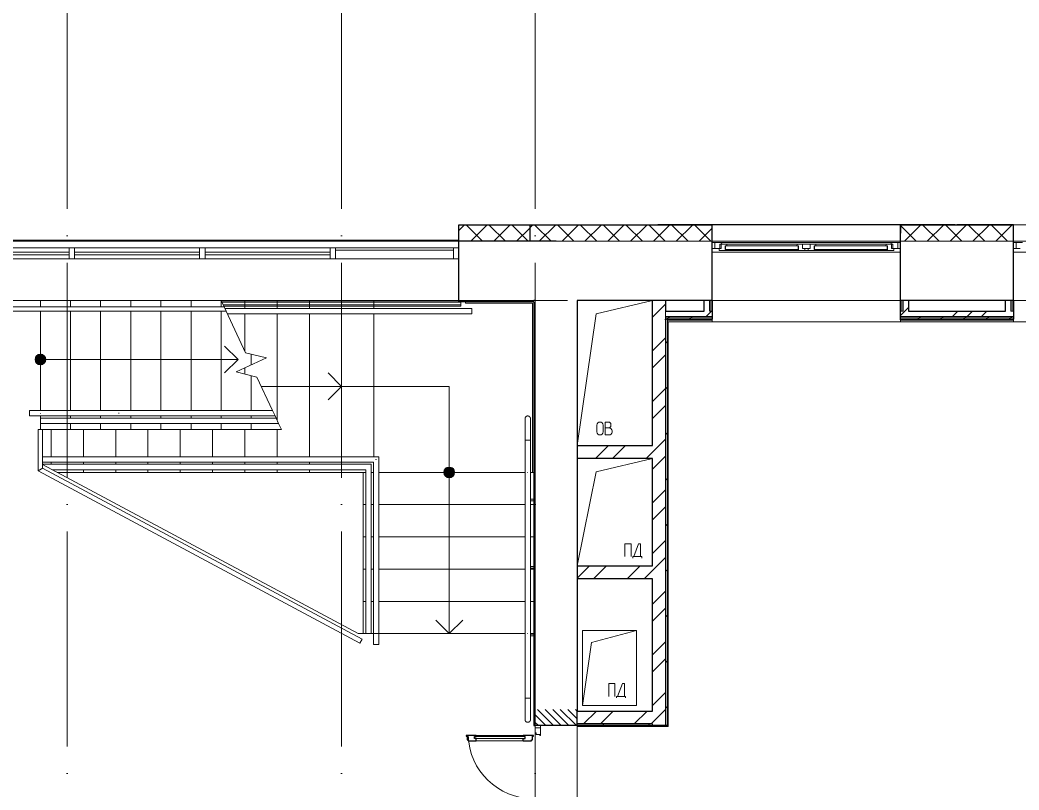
# Model space of a CAD drawing. Header units: millimetres. Extents: x -259793 to 503324, y -44556 to 93494.
# Drawn here: x 132746 to 142033, y 22209 to 29373 of the extents above; entities that cross this region are included whole.
import ezdxf

# ---------------------------------------------------------------- set-up
doc = ezdxf.new("R2010")
doc.units = ezdxf.units.MM
doc.linetypes.add('ADSK_Линия сетки', pattern=[25, 20, -2.5, 0, -2.5])
doc.linetypes.add('ADSK_Штриховая_ш2 п1_5', pattern=[4.5, 3, -1.5])
for name, color, linetype, lineweight in [('_ Окна', 7, 'Continuous', 9), ('Витраж', 7, 'Continuous', 9), ('Двери', 252, 'Continuous', 9), ('Лестницы', 252, 'Continuous', 9), ('Ограждение', 252, 'Continuous', 9), ('Окна', 252, 'Continuous', 9), ('Оси', 252, 'Continuous', 9), ('Панели витража', 252, 'Continuous', 9), ('Перекрытие', 252, 'Continuous', 18), ('Стены внутренние', 7, 'Continuous', 18), ('Стены наружные', 7, 'Continuous', 18), ('Стены штриховка', 7, 'Continuous', 9), ('Стрелки вверх', 7, 'Continuous', 18)]:
    doc.layers.add(name, color=color, linetype=linetype, lineweight=lineweight)
doc.layers.add('Двери открывание', color=7, linetype='Continuous', lineweight=9, true_color=0xc0c0c0)

# ---------------------------------------------------------------- blocks, each defined once
blk = doc.blocks.new('2 этаж')
at = {"layer": 'Двери', "lineweight": 18, "true_color": 0x636466}
h = blk.add_hatch(dxfattribs=at)
h.set_pattern_fill('FP_2', color=251, angle=90, style=0, pattern_type=2)
h.set_pattern_definition([(135, (137721.006, 23430.747), (-35.3553, -35.3553), [])])
h.paths.add_polyline_path([(137526, 22555.7), (137916, 22555.7), (137916, 22705.7), (137526, 22705.7), (137526, 22646)])
h.paths.add_polyline_path([(137526, 24405.7), (137916, 24405.7), (137916, 24555.7), (137526, 24555.7)])
at = {"layer": 'Стрелки вверх', "true_color": 0x636466}
h = blk.add_hatch(color=251, dxfattribs=at)
edge = h.paths.add_edge_path()
edge.add_arc((132926, 27810.7), 50, 0, 360)
for points in [[(132933.1, 27761.3), (132958.7, 27773), (132974, 27796.7), (132974, 27824.8), (132958.7, 27848.5), (132933.1, 27860.2), (132905.2, 27856.2), (132883.9, 27837.8), (132876.4, 27809.5), (132883.9, 27783.7), (132905.2, 27765.3)], [(136740.1, 26712.8), (136763.8, 26728), (136775.5, 26753.6), (136771.5, 26781.5), (136753, 26802.8), (136726, 26810.7), (136699, 26802.8), (136680.5, 26781.5), (136676.5, 26753.6), (136688.2, 26728), (136711.9, 26712.8)]]:
    blk.add_hatch(color=251, dxfattribs=at).paths.add_polyline_path(points)
h = blk.add_hatch(color=251, dxfattribs=at)
edge = h.paths.add_edge_path()
edge.add_arc((136726, 26760.7), 50, 0, 360)
at = {"color": 251, "lineweight": 18, "true_color": 0x636466}
for p, q in [((138616, 28360.7), (138091, 28235.7)), ((137916, 27010.7), (138091, 28235.7)), ((138205.7, 27229.2), (138175.7, 27229.2)), ((138175.7, 27229.2), (138175.7, 27109.2)), ((138098.2, 27137.9), (138098.2, 27200.5)), ((138155.6, 27137.9), (138155.6, 27200.5)), ((138209.1, 27175.8), (138175.7, 27175.8)), ((138229.1, 27195.8), (138229.1, 27205.8)), ((138239.1, 27135.8), (138239.1, 27145.8)), ((138175.7, 27109.2), (138212.4, 27109.2)), ((138616, 26890.7), (138091, 26765.7)), ((137916, 25890.7), (138091, 26765.7)), ((138416.6, 26097.2), (138359.2, 26097.2)), ((138359.2, 25977.2), (138359.2, 26097.2)), ((138416.6, 25977.2), (138416.6, 26097.2)), ((138485.4, 26097.2), (138441.7, 25977.2)), ((138505.1, 26097.2), (138485.4, 26097.2)), ((138505.1, 25977.2), (138505.1, 26097.2)), ((138431.7, 25977.2), (138431.7, 25962.2)), ((138441.7, 25977.2), (138431.7, 25977.2)), ((138441.7, 25977.2), (138505.1, 25977.2)), ((138505.1, 25977.2), (138515.1, 25977.2)), ((138515.1, 25977.2), (138515.1, 25962.2)), ((137966, 24590.7), (137966, 25290.7)), ((137966, 25290.7), (138466, 25290.7)), ((137966, 24590.7), (137966, 25290.7)), ((137966, 25290.7), (138466, 25290.7)), ((138466, 25290.7), (138049.7, 25179)), ((138466, 25290.7), (138466, 24590.7)), ((138466, 25290.7), (138466, 24590.7)), ((137966, 24590.7), (138049.7, 25179)), ((138266.6, 24797.2), (138209.2, 24797.2)), ((138209.2, 24677.2), (138209.2, 24797.2)), ((138266.6, 24677.2), (138266.6, 24797.2)), ((138335.4, 24797.2), (138291.7, 24677.2)), ((138355.1, 24797.2), (138335.4, 24797.2)), ((138355.1, 24677.2), (138355.1, 24797.2)), ((138281.7, 24677.2), (138281.7, 24662.2)), ((138291.7, 24677.2), (138281.7, 24677.2)), ((138291.7, 24677.2), (138355.1, 24677.2)), ((138355.1, 24677.2), (138365.1, 24677.2)), ((138365.1, 24677.2), (138365.1, 24662.2)), ((138466, 24590.7), (137966, 24590.7)), ((138466, 24590.7), (137966, 24590.7))]:
    blk.add_line(p, q, dxfattribs=at)
for centre, radius, start, end in [((138126.9, 27200.5), 28.7, 0, 180), ((138205.7, 27205.8), 23.3, 0, 90), ((138126.9, 27137.9), 28.7, 180, 0), ((138209.1, 27195.8), 20, 270, 0), ((138209.1, 27145.8), 30, 0, 90), ((138212.4, 27135.8), 26.7, 270, 0)]:
    blk.add_arc(centre, radius, start, end, dxfattribs=at)
at = {"layer": '_ Окна', "color": 251, "true_color": 0x636466}
for p, q in [((139196, 28900.7), (139171, 28900.7)), ((139196, 28842.7), (139196, 28900.7)), ((140921, 28900.7), (140896, 28900.7)), ((140896, 28900.7), (140896, 28842.7)), ((141996, 28900.7), (141971, 28900.7)), ((141996, 28842.7), (141996, 28900.7)), ((139171, 28842.7), (139196, 28842.7)), ((139294, 28866.7), (139291, 28866.7)), ((139291, 28866.7), (139291, 28834.7)), ((139291, 28834.7), (139294, 28834.7)), ((139971, 28866.7), (139294, 28866.7)), ((139294, 28866.7), (139294, 28834.7)), ((139294, 28834.7), (139294, 28866.7)), ((139294, 28834.7), (139971, 28834.7)), ((139971, 28834.7), (139971, 28866.7)), ((139971, 28866.7), (139971, 28834.7)), ((139974, 28866.7), (139971, 28866.7)), ((139971, 28834.7), (139974, 28834.7)), ((139974, 28834.7), (139974, 28866.7)), ((140121, 28866.7), (140118, 28866.7)), ((140118, 28866.7), (140118, 28834.7)), ((140118, 28834.7), (140121, 28834.7)), ((140798, 28866.7), (140121, 28866.7)), ((140121, 28866.7), (140121, 28834.7)), ((140121, 28834.7), (140121, 28866.7)), ((140121, 28834.7), (140798, 28834.7)), ((140798, 28834.7), (140798, 28866.7)), ((140798, 28866.7), (140798, 28834.7)), ((140801, 28866.7), (140798, 28866.7)), ((140798, 28834.7), (140801, 28834.7)), ((140801, 28834.7), (140801, 28866.7)), ((140896, 28842.7), (140921, 28842.7)), ((141971, 28842.7), (141996, 28842.7))]:
    blk.add_line(p, q, dxfattribs=at)
at = {"layer": '_ Окна', "color": 251, "lineweight": 18, "true_color": 0x636466}
for p, q in [((139255.5, 28900.7), (139196, 28900.7)), ((139196, 28900.7), (139196, 28842.7)), ((139242, 28842.7), (139242, 28883.7)), ((139242, 28883.7), (139254, 28883.7)), ((139254, 28883.7), (139254, 28842.7)), ((139304.5, 28883.7), (139254, 28883.7)), ((139260, 28883.7), (139255.5, 28900.7)), ((139309, 28866.7), (139304.5, 28883.7)), ((139960.6, 28883.7), (139956, 28866.7)), ((140011, 28883.7), (139960.6, 28883.7)), ((140011, 28842.7), (140011, 28883.7)), ((140081, 28883.7), (140081, 28842.7)), ((140131.5, 28883.7), (140081, 28883.7)), ((140136, 28866.7), (140131.5, 28883.7)), ((140787.6, 28883.7), (140783, 28866.7)), ((140838, 28883.7), (140787.6, 28883.7)), ((140836.6, 28900.7), (140832, 28883.7)), ((140896, 28900.7), (140836.6, 28900.7)), ((140838, 28842.7), (140838, 28883.7)), ((140838, 28883.7), (140850, 28883.7)), ((140850, 28883.7), (140850, 28842.7)), ((140896, 28842.7), (140896, 28900.7)), ((142055.5, 28900.7), (141996, 28900.7)), ((141996, 28900.7), (141996, 28842.7)), ((135668.6, 28828.2), (135668.6, 28748.2)), ((136766.1, 28828.2), (135668.6, 28828.2)), ((136766.1, 28748.2), (136766.1, 28828.2)), ((139196, 28842.7), (139234, 28842.7)), ((139254, 28842.7), (139234, 28842.7)), ((139234, 28842.7), (139234, 28825.7)), ((139234, 28825.7), (139290, 28825.7)), ((139290, 28825.7), (139291, 28826.7)), ((139291, 28834.7), (139291, 28866.7)), ((139291, 28866.7), (139309, 28866.7)), ((139309, 28834.7), (139291, 28834.7)), ((139291, 28826.7), (139292, 28825.7)), ((139292, 28825.7), (139306.6, 28825.7)), ((139306.6, 28825.7), (139309, 28834.7)), ((139956, 28866.7), (139974, 28866.7)), ((139974, 28834.7), (139956, 28834.7)), ((139956, 28834.7), (139958.4, 28825.7)), ((139958.4, 28825.7), (139973, 28825.7)), ((139973, 28825.7), (139974, 28826.7)), ((139974, 28866.7), (139974, 28834.7)), ((139974, 28826.7), (139975, 28825.7)), ((139975, 28825.7), (140031, 28825.7)), ((140031, 28842.7), (140011, 28842.7)), ((140031, 28825.7), (140031, 28842.7)), ((140081, 28842.7), (140061, 28842.7)), ((140061, 28842.7), (140061, 28825.7)), ((140061, 28825.7), (140117, 28825.7)), ((140117, 28825.7), (140118, 28826.7)), ((140118, 28834.7), (140118, 28866.7)), ((140118, 28866.7), (140136, 28866.7)), ((140136, 28834.7), (140118, 28834.7)), ((140118, 28826.7), (140119, 28825.7)), ((140119, 28825.7), (140133.6, 28825.7)), ((140133.6, 28825.7), (140136, 28834.7)), ((140783, 28866.7), (140801, 28866.7)), ((140801, 28834.7), (140783, 28834.7)), ((140783, 28834.7), (140785.4, 28825.7)), ((140785.4, 28825.7), (140800, 28825.7)), ((140800, 28825.7), (140801, 28826.7)), ((140801, 28866.7), (140801, 28834.7)), ((140801, 28826.7), (140802, 28825.7)), ((140802, 28825.7), (140858, 28825.7)), ((140858, 28842.7), (140838, 28842.7)), ((140858, 28825.7), (140858, 28842.7)), ((140858, 28842.7), (140896, 28842.7)), ((141996, 28842.7), (142034, 28842.7)), ((135668.6, 28748.2), (136766.1, 28748.2))]:
    blk.add_line(p, q, dxfattribs=at)
at = {"layer": 'Витраж', "color": 251, "true_color": 0x636466}
for p, q in [((132056.1, 28848.2), (133193.6, 28848.2)), ((133243.6, 28848.2), (134406.1, 28848.2)), ((134456.1, 28848.2), (135618.6, 28848.2)), ((135668.6, 28848.2), (136766.1, 28848.2)), ((133193.6, 28748.2), (132056.1, 28748.2)), ((134406.1, 28748.2), (133243.6, 28748.2)), ((135618.6, 28748.2), (134456.1, 28748.2))]:
    blk.add_line(p, q, dxfattribs=at)
at = {"layer": 'Витраж', "color": 251, "lineweight": 18, "true_color": 0x636466, "extrusion": (0, 0, -1)}
for p, q in [((133193.6, 28748.2), (133193.6, 28848.2)), ((133193.6, 28848.2), (133243.6, 28848.2)), ((133243.6, 28748.2), (133243.6, 28848.2)), ((134406.1, 28748.2), (134406.1, 28848.2)), ((134406.1, 28848.2), (134456.1, 28848.2)), ((134456.1, 28748.2), (134456.1, 28848.2)), ((135618.6, 28748.2), (135618.6, 28848.2)), ((135618.6, 28848.2), (135668.6, 28848.2)), ((135668.6, 28828.2), (135668.6, 28848.2)), ((136766.1, 28828.2), (136766.1, 28848.2)), ((136766.1, 28848.2), (136816.1, 28848.2)), ((136816.1, 28748.2), (136816.1, 28848.2)), ((133243.6, 28748.2), (133193.6, 28748.2)), ((134456.1, 28748.2), (134406.1, 28748.2)), ((135668.6, 28748.2), (135618.6, 28748.2)), ((136816.1, 28748.2), (136766.1, 28748.2))]:
    blk.add_line(p, q, dxfattribs=at)
at = {"layer": 'Двери', "color": 251, "linetype": 'ADSK_Штриховая_ш2 п1_5', "true_color": 0x636466}
for p, q in [((137526, 24555.7), (137526, 24405.7)), ((137916, 24405.7), (137916, 24555.7)), ((137526, 24405.7), (137916, 24405.7))]:
    blk.add_line(p, q, dxfattribs=at)
at = {"layer": 'Двери', "color": 251, "true_color": 0x636466}
for p, q in [((137576, 24405.7), (137526, 24405.7)), ((137526, 24405.7), (137526, 24385.7)), ((137526, 24385.7), (137576, 24385.7)), ((137576, 24385.7), (137526, 24385.7)), ((137526, 24385.7), (137526, 24336.7)), ((137526, 24336.7), (137534, 24336.7)), ((137534, 24336.7), (137534, 24322.7)), ((137576, 24385.7), (137576, 24405.7)), ((137576, 24313.7), (137576, 24385.7)), ((136960, 24304.7), (137432, 24304.7)), ((136960, 24283.7), (136960, 24304.7)), ((137432, 24283.7), (136960, 24283.7)), ((137414, 24313.7), (136978, 24313.7)), ((136978, 24263.7), (137414, 24263.7)), ((137432, 24304.7), (137432, 24283.7)), ((137534, 24322.7), (137568, 24322.7)), ((137568, 24322.7), (137568, 24313.7)), ((137568, 24313.7), (137576, 24313.7))]:
    blk.add_line(p, q, dxfattribs=at)
at = {"layer": 'Двери', "color": 251, "lineweight": 30, "true_color": 0x636466}
for p, q in [((136978, 24313.7), (136884, 24313.7)), ((136884, 24313.7), (136884, 24305.7)), ((136884, 24305.7), (136893, 24305.7)), ((136893, 24305.7), (136893, 24271.7)), ((136893, 24271.7), (136902, 24271.7)), ((136902, 24271.7), (136902, 24263.7)), ((136902, 24263.7), (136978, 24263.7)), ((136960, 24304.7), (136978, 24304.7)), ((136960, 24283.7), (136960, 24304.7)), ((136978, 24283.7), (136960, 24283.7)), ((136978, 24304.7), (136978, 24313.7)), ((136978, 24263.7), (136978, 24283.7)), ((137508, 24313.7), (137414, 24313.7)), ((137414, 24304.7), (137414, 24313.7)), ((137432, 24304.7), (137414, 24304.7)), ((137414, 24283.7), (137432, 24283.7)), ((137414, 24263.7), (137414, 24283.7)), ((137414, 24263.7), (137490, 24263.7)), ((137432, 24283.7), (137432, 24304.7)), ((137490, 24263.7), (137490, 24271.7)), ((137490, 24271.7), (137499, 24271.7)), ((137499, 24271.7), (137499, 24305.7)), ((137499, 24305.7), (137508, 24305.7)), ((137508, 24305.7), (137508, 24313.7))]:
    blk.add_line(p, q, dxfattribs=at)
at = {"layer": 'Двери открывание', "color": 251, "true_color": 0x636466}
blk.add_arc((137508, 24331.7), 606, 181.70211, 270, dxfattribs=at)
at = {"layer": 'Лестницы', "color": 251, "true_color": 0x636466}
for p, q in [((132926, 28360.7), (132926, 28300.7)), ((132926, 28360.7), (133206, 28360.7)), ((132926, 28360.7), (132926, 28300.7)), ((133206, 28360.7), (133486, 28360.7)), ((133206, 28360.7), (133206, 28300.7)), ((133206, 28360.7), (133206, 28300.7)), ((133486, 28360.7), (133766, 28360.7)), ((133486, 28360.7), (133486, 28300.7)), ((133486, 28360.7), (133486, 28300.7)), ((133766, 28360.7), (134046, 28360.7)), ((133766, 28360.7), (133766, 28300.7)), ((133766, 28360.7), (133766, 28300.7)), ((134046, 28360.7), (134326, 28360.7)), ((134046, 28360.7), (134046, 28300.7)), ((134046, 28360.7), (134046, 28300.7)), ((134326, 28360.7), (134606, 28360.7)), ((134326, 28360.7), (134326, 28300.7)), ((134326, 28360.7), (134326, 28300.7)), ((134606, 28360.7), (134606.2, 28360.7)), ((134606, 28360.7), (134606, 28300.7)), ((134606, 28360.7), (134606, 28300.7)), ((134606, 28360.7), (134826, 28360.7)), ((134634.2, 28300.7), (134606.2, 28360.7)), ((134826, 28360.7), (135126, 28360.7)), ((134826, 28360.7), (134826, 28285.7)), ((134826, 28360.7), (134826, 28285.7)), ((135126, 28360.7), (135426, 28360.7)), ((135126, 28360.7), (135126, 28285.7)), ((135126, 28360.7), (135126, 28285.7)), ((135426, 28360.7), (135726, 28360.7)), ((135426, 28360.7), (135426, 28285.7)), ((135426, 28360.7), (135426, 28285.7)), ((136816.1, 28360.7), (135726, 28360.7)), ((135726, 28360.7), (135726, 28285.7)), ((135726, 28360.7), (135726, 28285.7)), ((132926, 28260.7), (132926, 27335.7)), ((132926, 28260.7), (132926, 27335.7)), ((133206, 28260.7), (133206, 27335.7)), ((133206, 28260.7), (133206, 27335.7)), ((133486, 28260.7), (133486, 27335.7)), ((133486, 28260.7), (133486, 27335.7)), ((133766, 28260.7), (133766, 27335.7)), ((133766, 28260.7), (133766, 27335.7)), ((134046, 28260.7), (134046, 27335.7)), ((134046, 28260.7), (134046, 27335.7)), ((134326, 28260.7), (134326, 27335.7)), ((134326, 28260.7), (134326, 27335.7)), ((134606, 28260.7), (134606, 27335.7)), ((134606, 28260.7), (134606, 27335.7)), ((134833.2, 27874), (134652.9, 28260.7)), ((134826, 28235.7), (134826, 27889.4)), ((134826, 28235.7), (134826, 27889.4)), ((135126, 28235.7), (135126, 27246.1)), ((135126, 28235.7), (135126, 27246.1)), ((135426, 28235.7), (135426, 26905.7)), ((135426, 28235.7), (135426, 26905.7)), ((135726, 28235.7), (135726, 26905.7)), ((135726, 28235.7), (135726, 26905.7)), ((135027.6, 27826.8), (134833.2, 27874)), ((134886, 27861.2), (134886, 27760.7)), ((134886, 27861.2), (134886, 27760.7)), ((134744.4, 27694.7), (135027.6, 27826.8)), ((134938.8, 27647.5), (134744.4, 27694.7)), ((134826, 27732.8), (134826, 27674.9)), ((134826, 27732.8), (134826, 27674.9)), ((134886, 27660.3), (134886, 27335.7)), ((134886, 27660.3), (134886, 27335.7)), ((135084.2, 27335.7), (134938.8, 27647.5)), ((132926, 27285.7), (132926, 27265.7)), ((132926, 27285.7), (132926, 27265.7)), ((132926, 27215.7), (132926, 27160.7)), ((132926, 27215.7), (132926, 27160.7)), ((133206, 27285.7), (133206, 27265.7)), ((133206, 27285.7), (133206, 27265.7)), ((133206, 27215.7), (133206, 27160.7)), ((133206, 27215.7), (133206, 27160.7)), ((133486, 27285.7), (133486, 27265.7)), ((133486, 27285.7), (133486, 27265.7)), ((133486, 27215.7), (133486, 27160.7)), ((133486, 27215.7), (133486, 27160.7)), ((133766, 27285.7), (133766, 27265.7)), ((133766, 27285.7), (133766, 27265.7)), ((133766, 27215.7), (133766, 27160.7)), ((133766, 27215.7), (133766, 27160.7)), ((134046, 27285.7), (134046, 27265.7)), ((134046, 27285.7), (134046, 27265.7)), ((134046, 27215.7), (134046, 27160.7)), ((134046, 27215.7), (134046, 27160.7)), ((134326, 27285.7), (134326, 27265.7)), ((134326, 27285.7), (134326, 27265.7)), ((134326, 27215.7), (134326, 27160.7)), ((134326, 27215.7), (134326, 27160.7)), ((134606, 27285.7), (134606, 27265.7)), ((134606, 27285.7), (134606, 27265.7)), ((134606, 27215.7), (134606, 27160.7)), ((134606, 27215.7), (134606, 27160.7)), ((134886, 27285.7), (134886, 27265.7)), ((134886, 27285.7), (134886, 27265.7)), ((134886, 27215.7), (134886, 27160.7)), ((134886, 27215.7), (134886, 27160.7)), ((135116.8, 27265.7), (135107.5, 27285.7)), ((135165.8, 27160.7), (135140.1, 27215.7)), ((132946, 27160.7), (133206, 27160.7)), ((133026, 27160.7), (133026, 26905.7)), ((133026, 27160.7), (133026, 26905.7)), ((133206, 27160.7), (133486, 27160.7)), ((133326, 27160.7), (133326, 26905.7)), ((133326, 27160.7), (133326, 26905.7)), ((133486, 27160.7), (133766, 27160.7)), ((133626, 27160.7), (133626, 26905.7)), ((133626, 27160.7), (133626, 26905.7)), ((133766, 27160.7), (134046, 27160.7)), ((133926, 27160.7), (133926, 26905.7)), ((133926, 27160.7), (133926, 26905.7)), ((134046, 27160.7), (134326, 27160.7)), ((134226, 27160.7), (134226, 26905.7)), ((134226, 27160.7), (134226, 26905.7)), ((134326, 27160.7), (134606, 27160.7)), ((134526, 27160.7), (134526, 26905.7)), ((134526, 27160.7), (134526, 26905.7)), ((134606, 27160.7), (134886, 27160.7)), ((134826, 27160.7), (134826, 26905.7)), ((134826, 27160.7), (134826, 26905.7)), ((134886, 27160.7), (135165.8, 27160.7)), ((135126, 27160.7), (135126, 26905.7)), ((135126, 27160.7), (135126, 26905.7)), ((133026, 26855.7), (133026, 26835.7)), ((133026, 26855.7), (133026, 26835.7)), ((133326, 26855.7), (133326, 26835.7)), ((133326, 26855.7), (133326, 26835.7)), ((133626, 26855.7), (133626, 26835.7)), ((133626, 26855.7), (133626, 26835.7)), ((133926, 26855.7), (133926, 26835.7)), ((133926, 26855.7), (133926, 26835.7)), ((134226, 26855.7), (134226, 26835.7)), ((134226, 26855.7), (134226, 26835.7)), ((134526, 26855.7), (134526, 26835.7)), ((134526, 26855.7), (134526, 26835.7)), ((134826, 26855.7), (134826, 26835.7)), ((134826, 26855.7), (134826, 26835.7)), ((135126, 26855.7), (135126, 26835.7)), ((135126, 26855.7), (135126, 26835.7)), ((135426, 26855.7), (135426, 26835.7)), ((135426, 26855.7), (135426, 26835.7)), ((135726, 26855.7), (135726, 26835.7)), ((135726, 26855.7), (135726, 26835.7)), ((133082.1, 26760.7), (133326, 26760.7)), ((133326, 26785.7), (133326, 26760.7)), ((133326, 26785.7), (133326, 26760.7)), ((133326, 26760.7), (133626, 26760.7)), ((133626, 26785.7), (133626, 26760.7)), ((133626, 26785.7), (133626, 26760.7)), ((133626, 26760.7), (133926, 26760.7)), ((133926, 26785.7), (133926, 26760.7)), ((133926, 26785.7), (133926, 26760.7)), ((133926, 26760.7), (134226, 26760.7)), ((134226, 26785.7), (134226, 26760.7)), ((134226, 26785.7), (134226, 26760.7)), ((134226, 26760.7), (134526, 26760.7)), ((134526, 26785.7), (134526, 26760.7)), ((134526, 26785.7), (134526, 26760.7)), ((134526, 26760.7), (134826, 26760.7)), ((134826, 26785.7), (134826, 26760.7)), ((134826, 26785.7), (134826, 26760.7)), ((134826, 26760.7), (135126, 26760.7)), ((135126, 26785.7), (135126, 26760.7)), ((135126, 26785.7), (135126, 26760.7)), ((135126, 26760.7), (135426, 26760.7)), ((135426, 26785.7), (135426, 26760.7)), ((135426, 26785.7), (135426, 26760.7)), ((135426, 26760.7), (135726, 26760.7)), ((135726, 26785.7), (135726, 26760.7)), ((135726, 26785.7), (135726, 26760.7)), ((135726, 26760.7), (135926, 26760.7)), ((135951, 26760.7), (135926, 26760.7)), ((135926, 26760.7), (135926, 26460.7)), ((136021, 26760.7), (136001, 26760.7)), ((137431, 26760.7), (136071, 26760.7)), ((137511, 26760.7), (137481, 26760.7)), ((135926, 26460.7), (135926, 26160.7)), ((135951, 26460.7), (135926, 26460.7)), ((135951, 26460.7), (135926, 26460.7)), ((136021, 26460.7), (136001, 26460.7)), ((136021, 26460.7), (136001, 26460.7)), ((137431, 26460.7), (136071, 26460.7)), ((137431, 26460.7), (136071, 26460.7)), ((137511, 26460.7), (137481, 26460.7)), ((137511, 26460.7), (137481, 26460.7)), ((135926, 26160.7), (135926, 25860.7)), ((135951, 26160.7), (135926, 26160.7)), ((135951, 26160.7), (135926, 26160.7)), ((136021, 26160.7), (136001, 26160.7)), ((136021, 26160.7), (136001, 26160.7)), ((137431, 26160.7), (136071, 26160.7)), ((137431, 26160.7), (136071, 26160.7)), ((137511, 26160.7), (137481, 26160.7)), ((137511, 26160.7), (137481, 26160.7)), ((135926, 25860.7), (135926, 25560.7)), ((135951, 25860.7), (135926, 25860.7)), ((135951, 25860.7), (135926, 25860.7)), ((136021, 25860.7), (136001, 25860.7)), ((136021, 25860.7), (136001, 25860.7)), ((137431, 25860.7), (136071, 25860.7)), ((137431, 25860.7), (136071, 25860.7)), ((137511, 25860.7), (137481, 25860.7)), ((137511, 25860.7), (137481, 25860.7)), ((135926, 25560.7), (135926, 25260.7)), ((135951, 25560.7), (135926, 25560.7)), ((135951, 25560.7), (135926, 25560.7)), ((136021, 25560.7), (136001, 25560.7)), ((136021, 25560.7), (136001, 25560.7)), ((137431, 25560.7), (136071, 25560.7)), ((137431, 25560.7), (136071, 25560.7)), ((137511, 25560.7), (137481, 25560.7)), ((137511, 25560.7), (137481, 25560.7)), ((135951, 25260.7), (135926, 25260.7)), ((137431, 25260.7), (136001, 25260.7)), ((137511, 25260.7), (137481, 25260.7))]:
    blk.add_line(p, q, dxfattribs=at)
at = {"layer": 'Ограждение', "color": 251, "true_color": 0x636466}
for p, q in [((140921, 28810.7), (139171, 28810.7)), ((143721, 28810.7), (141971, 28810.7)), ((134608.3, 28355.7), (135726, 28355.7)), ((134614.2, 28343.2), (135726, 28343.2)), ((135726, 28355.7), (136816.1, 28355.7)), ((135726, 28343.2), (136835, 28343.2)), ((136835, 28345.7), (136835, 28305.7)), ((136835, 28343.2), (136835, 28318.2)), ((136876, 28335.7), (136876, 28345.7)), ((137501, 28335.7), (136876, 28335.7)), ((137501, 26760.7), (137501, 28335.7)), ((140921, 28360.7), (139171, 28360.7)), ((143721, 28360.7), (141971, 28360.7)), ((132646, 28300.7), (134634.2, 28300.7)), ((132646, 28260.7), (134652.9, 28260.7)), ((134625.8, 28318.2), (135726, 28318.2)), ((134631.7, 28305.7), (135726, 28305.7)), ((134652.9, 28260.7), (134634.2, 28300.7)), ((134652.9, 28260.7), (134634.2, 28300.7)), ((135731.9, 28285.7), (134641.2, 28285.7)), ((134641.2, 28285.7), (135726, 28285.7)), ((134664.3, 28235.7), (135731.9, 28235.7)), ((134664.3, 28235.7), (135726, 28235.7)), ((135726, 28318.2), (136835, 28318.2)), ((135726, 28305.7), (136835, 28305.7)), ((135726, 28285.7), (136935, 28285.7)), ((135726, 28235.7), (136935, 28235.7)), ((136835, 28285.7), (135731.9, 28285.7)), ((135731.9, 28235.7), (136835, 28235.7)), ((136935, 28285.7), (136835, 28285.7)), ((136835, 28235.7), (136935, 28235.7)), ((136935, 28285.7), (136935, 28235.7)), ((136935, 28258.4), (136935, 28263.1)), ((158366, 28160.7), (138751, 28160.7)), ((138761, 24395.7), (138761, 28160.7)), ((139171, 28160.7), (139171, 28180.7)), ((140921, 28160.7), (139171, 28160.7)), ((140921, 28180.7), (140921, 28160.7)), ((141971, 28160.7), (141971, 28180.7)), ((143721, 28160.7), (141971, 28160.7)), ((132926.4, 27335.7), (132826, 27335.7)), ((132826, 27335.7), (132826, 27285.7)), ((132826, 27335.7), (132926, 27335.7)), ((132826, 27313.1), (132826, 27308.4)), ((132926, 27335.7), (135084.2, 27335.7)), ((133699.6, 27335.7), (132933.8, 27335.7)), ((133655.9, 27308.1), (133655.9, 27313.4)), ((135107.5, 27285.7), (135084.2, 27335.7)), ((132826, 27285.7), (132926.4, 27285.7)), ((132826, 27285.7), (132926, 27285.7)), ((132926, 27285.7), (135107.5, 27285.7)), ((132926, 27265.7), (135116.8, 27265.7)), ((132926, 27215.7), (132926, 27265.7)), ((132926, 27215.7), (135140.1, 27215.7)), ((132933.8, 27285.7), (133699.6, 27285.7)), ((135140.1, 27215.7), (135116.8, 27265.7)), ((135140.1, 27215.7), (135116.8, 27265.7)), ((132906, 27160.7), (132906, 26775.7)), ((132946, 27160.7), (132906, 27160.7)), ((132946, 26799.7), (132946, 27160.7)), ((137431, 27060.7), (137431, 26760.1)), ((137481, 27060.7), (137431, 27060.7)), ((137431, 27060.7), (137431, 26760.7)), ((137458.3, 27060.7), (137453.7, 27060.7)), ((137453.7, 27060.7), (137456, 27060.7)), ((137456, 27060.7), (137458.3, 27060.7)), ((137481, 26760.1), (137481, 27060.7)), ((137481, 27060.7), (137481, 26760.7)), ((135731.9, 26905.7), (132945.8, 26905.7)), ((132945.8, 26905.7), (135726, 26905.7)), ((132945.9, 26855.7), (135731.9, 26855.7)), ((132945.9, 26855.7), (135726, 26855.7)), ((135726, 26905.7), (136071, 26905.7)), ((135726, 26855.7), (136021, 26855.7)), ((136071, 26905.7), (135731.9, 26905.7)), ((135731.9, 26855.7), (136021, 26855.7)), ((136021, 26855.7), (136021, 25260.7)), ((136021, 26855.7), (136021, 25160.7)), ((136071, 25260.7), (136071, 26905.7)), ((136071, 26905.7), (136071, 25160.7)), ((132906, 26775.7), (135896.6, 25172.5)), ((135915.5, 25207.7), (132946, 26799.7)), ((132951, 26835.7), (135726, 26835.7)), ((132951, 26831), (132951, 26835.7)), ((133035.4, 26785.7), (135726, 26785.7)), ((135726, 26835.7), (136001, 26835.7)), ((135726, 26785.7), (135951, 26785.7)), ((135951, 26785.7), (135951, 25260.7)), ((136001, 26835.7), (136001, 25260.7)), ((137431, 26760.7), (137431, 25260.7)), ((137431, 26754.8), (137431, 25254.8)), ((137481, 26760.7), (137481, 25260.7)), ((137481, 25254.8), (137481, 26754.8)), ((137511, 26510.2), (137481, 26510.2)), ((137481, 26495.2), (137511, 26495.2)), ((137511, 25884.1), (137481, 25884.1)), ((137481, 25869.1), (137511, 25869.1)), ((136001, 25260.7), (135951, 25260.7)), ((136021, 25260.7), (136021, 25160.7)), ((136071, 25160.7), (136071, 25260.7)), ((137431, 25260.7), (137431, 24660.7)), ((137481, 25260.7), (137481, 24660.7)), ((135896.6, 25172.5), (135915.5, 25207.7)), ((137431, 25254.8), (137431, 24960.7)), ((137511, 25256.3), (137481, 25256.3)), ((137481, 24960.7), (137481, 25254.8)), ((137481, 25241.3), (137511, 25241.3)), ((136071, 25160.7), (136021, 25160.7)), ((136043.7, 25160.7), (136048.3, 25160.7)), ((137431, 24960.7), (137431, 24660.7)), ((137481, 24660.7), (137481, 24960.7)), ((137481, 24660.7), (137431, 24660.7)), ((137453.7, 24660.7), (137458.3, 24660.7)), ((137456, 24660.7), (137453.7, 24660.7)), ((137458.3, 24660.7), (137456, 24660.7)), ((137916, 24395.7), (137916, 24405.7)), ((137916, 24405.7), (137916, 24395.7)), ((137916, 24395.7), (138761, 24395.7)), ((138761, 24395.7), (138751, 24405.7))]:
    blk.add_line(p, q, dxfattribs=at)
at = {"layer": 'Ограждение', "color": 251, "true_color": 0x636466, "flags": 128}
for points in [[(137431, 27260.7), (137431, 27261.7), (137431.1, 27262.7), (137431.2, 27263.7), (137431.3, 27264.7), (137431.5, 27265.7), (137431.7, 27266.7), (137432, 27267.7), (137432.3, 27268.6), (137432.6, 27269.6), (137433, 27270.5), (137433.4, 27271.4), (137433.8, 27272.3), (137434.3, 27273.2), (137434.8, 27274), (137435.4, 27274.9), (137436, 27275.7), (137436.6, 27276.5), (137437.2, 27277.2), (137437.9, 27278), (137438.6, 27278.7), (137439.3, 27279.4), (137440.1, 27280), (137440.9, 27280.6), (137441.7, 27281.2), (137442.5, 27281.8), (137443.4, 27282.3), (137444.2, 27282.8), (137445.1, 27283.2), (137446, 27283.7), (137446.9, 27284), (137447.9, 27284.4), (137448.8, 27284.7), (137449.8, 27285), (137450.8, 27285.2), (137451.8, 27285.4), (137452.7, 27285.5), (137453.7, 27285.6), (137454.7, 27285.7), (137455.7, 27285.7), (137456, 27285.7)], [(137431, 27060.7), (137431, 27068.7), (137431, 27076.7), (137431, 27084.7), (137431, 27092.6), (137431, 27100.5), (137431, 27108.3), (137431, 27116), (137431, 27123.7), (137431, 27131.2), (137431, 27138.6), (137431, 27145.9), (137431, 27153.1), (137431, 27160.1), (137431, 27167), (137431, 27173.7), (137431, 27180.2), (137431, 27186.5), (137431, 27192.6), (137431, 27198.5), (137431, 27204.2), (137431, 27209.7), (137431, 27214.9), (137431, 27219.9), (137431, 27224.6), (137431, 27229), (137431, 27233.2), (137431, 27237.1), (137431, 27240.8), (137431, 27244.1), (137431, 27247.2), (137431, 27249.9), (137431, 27252.3), (137431, 27254.5), (137431, 27256.3), (137431, 27257.8), (137431, 27259), (137431, 27259.9), (137431, 27260.5), (137431, 27260.7), (137431, 27260.7)], [(137431, 27260.7), (137431, 27260.6), (137431, 27260.1), (137431, 27259.3), (137431, 27258.2), (137431, 27256.8), (137431, 27255), (137431, 27253), (137431, 27250.6), (137431, 27247.9), (137431, 27245), (137431, 27241.7), (137431, 27238.1), (137431, 27234.3), (137431, 27230.2), (137431, 27225.8), (137431, 27221.2), (137431, 27216.3), (137431, 27211.1), (137431, 27205.7), (137431, 27200.1), (137431, 27194.2), (137431, 27188.2), (137431, 27181.9), (137431, 27175.5), (137431, 27168.8), (137431, 27162), (137431, 27155), (137431, 27147.9), (137431, 27140.6), (137431, 27133.2), (137431, 27125.7), (137431, 27118.1), (137431, 27110.4), (137431, 27102.6), (137431, 27094.7), (137431, 27086.8), (137431, 27078.9), (137431, 27070.9), (137431, 27062.9), (137431, 27060.7)], [(137456, 27285.7), (137457, 27285.7), (137458, 27285.7), (137459, 27285.6), (137460, 27285.4), (137461, 27285.2), (137461.9, 27285), (137462.9, 27284.8), (137463.9, 27284.5), (137464.8, 27284.1), (137465.7, 27283.8), (137466.7, 27283.4), (137467.6, 27282.9), (137468.4, 27282.4), (137469.3, 27281.9), (137470.1, 27281.4), (137470.9, 27280.8), (137471.7, 27280.2), (137472.5, 27279.5), (137473.2, 27278.9), (137473.9, 27278.2), (137474.6, 27277.4), (137475.3, 27276.7), (137475.9, 27275.9), (137476.5, 27275.1), (137477, 27274.3), (137477.6, 27273.4), (137478.1, 27272.5), (137478.5, 27271.6), (137478.9, 27270.7), (137479.3, 27269.8), (137479.7, 27268.9), (137480, 27267.9), (137480.2, 27267), (137480.5, 27266), (137480.6, 27265), (137480.8, 27264), (137480.9, 27263), (137481, 27262), (137481, 27261), (137481, 27260.7)], [(137481, 27060.7), (137481, 27068.7), (137481, 27076.7), (137481, 27084.7), (137481, 27092.6), (137481, 27100.5), (137481, 27108.3), (137481, 27116), (137481, 27123.7), (137481, 27131.2), (137481, 27138.6), (137481, 27145.9), (137481, 27153.1), (137481, 27160.1), (137481, 27167), (137481, 27173.7), (137481, 27180.2), (137481, 27186.5), (137481, 27192.6), (137481, 27198.5), (137481, 27204.2), (137481, 27209.7), (137481, 27214.9), (137481, 27219.9), (137481, 27224.6), (137481, 27229), (137481, 27233.2), (137481, 27237.1), (137481, 27240.8), (137481, 27244.1), (137481, 27247.2), (137481, 27249.9), (137481, 27252.3), (137481, 27254.5), (137481, 27256.3), (137481, 27257.8), (137481, 27259), (137481, 27259.9), (137481, 27260.5), (137481, 27260.7), (137481, 27260.7)], [(137481, 27260.7), (137481, 27260.6), (137481, 27260.1), (137481, 27259.3), (137481, 27258.2), (137481, 27256.8), (137481, 27255), (137481, 27253), (137481, 27250.6), (137481, 27247.9), (137481, 27245), (137481, 27241.7), (137481, 27238.1), (137481, 27234.3), (137481, 27230.2), (137481, 27225.8), (137481, 27221.2), (137481, 27216.3), (137481, 27211.1), (137481, 27205.7), (137481, 27200.1), (137481, 27194.2), (137481, 27188.2), (137481, 27181.9), (137481, 27175.5), (137481, 27168.8), (137481, 27162), (137481, 27155), (137481, 27147.9), (137481, 27140.6), (137481, 27133.2), (137481, 27125.7), (137481, 27118.1), (137481, 27110.4), (137481, 27102.6), (137481, 27094.7), (137481, 27086.8), (137481, 27078.9), (137481, 27070.9), (137481, 27062.9), (137481, 27060.7)], [(137431, 24660.7), (137431, 24652.7), (137431, 24644.8), (137431, 24636.8), (137431, 24628.9), (137431, 24621), (137431, 24613.2), (137431, 24605.5), (137431, 24597.8), (137431, 24590.3), (137431, 24582.9), (137431, 24575.6), (137431, 24568.4), (137431, 24561.4), (137431, 24554.5), (137431, 24547.8), (137431, 24541.3), (137431, 24535), (137431, 24528.9), (137431, 24523), (137431, 24517.3), (137431, 24511.8), (137431, 24506.6), (137431, 24501.6), (137431, 24496.9), (137431, 24492.5), (137431, 24488.3), (137431, 24484.4), (137431, 24480.7), (137431, 24477.4), (137431, 24474.3), (137431, 24471.6), (137431, 24469.1), (137431, 24467), (137431, 24465.2), (137431, 24463.7), (137431, 24462.5), (137431, 24461.6), (137431, 24461), (137431, 24460.8), (137431, 24460.7)], [(137431, 24460.7), (137431, 24460.9), (137431, 24461.4), (137431, 24462.2), (137431, 24463.3), (137431, 24464.7), (137431, 24466.5), (137431, 24468.5), (137431, 24470.9), (137431, 24473.6), (137431, 24476.5), (137431, 24479.8), (137431, 24483.3), (137431, 24487.2), (137431, 24491.3), (137431, 24495.7), (137431, 24500.3), (137431, 24505.2), (137431, 24510.4), (137431, 24515.8), (137431, 24521.4), (137431, 24527.3), (137431, 24533.3), (137431, 24539.6), (137431, 24546), (137431, 24552.7), (137431, 24559.5), (137431, 24566.5), (137431, 24573.6), (137431, 24580.9), (137431, 24588.3), (137431, 24595.8), (137431, 24603.4), (137431, 24611.1), (137431, 24618.9), (137431, 24626.8), (137431, 24634.7), (137431, 24642.6), (137431, 24650.6), (137431, 24658.6), (137431, 24660.7)], [(137481, 24660.7), (137481, 24652.7), (137481, 24644.8), (137481, 24636.8), (137481, 24628.9), (137481, 24621), (137481, 24613.2), (137481, 24605.5), (137481, 24597.8), (137481, 24590.3), (137481, 24582.9), (137481, 24575.6), (137481, 24568.4), (137481, 24561.4), (137481, 24554.5), (137481, 24547.8), (137481, 24541.3), (137481, 24535), (137481, 24528.9), (137481, 24523), (137481, 24517.3), (137481, 24511.8), (137481, 24506.6), (137481, 24501.6), (137481, 24496.9), (137481, 24492.5), (137481, 24488.3), (137481, 24484.4), (137481, 24480.7), (137481, 24477.4), (137481, 24474.3), (137481, 24471.6), (137481, 24469.1), (137481, 24467), (137481, 24465.2), (137481, 24463.7), (137481, 24462.5), (137481, 24461.6), (137481, 24461), (137481, 24460.8), (137481, 24460.7)], [(137481, 24460.7), (137481, 24460.9), (137481, 24461.4), (137481, 24462.2), (137481, 24463.3), (137481, 24464.7), (137481, 24466.5), (137481, 24468.5), (137481, 24470.9), (137481, 24473.6), (137481, 24476.5), (137481, 24479.8), (137481, 24483.3), (137481, 24487.2), (137481, 24491.3), (137481, 24495.7), (137481, 24500.3), (137481, 24505.2), (137481, 24510.4), (137481, 24515.8), (137481, 24521.4), (137481, 24527.3), (137481, 24533.3), (137481, 24539.6), (137481, 24546), (137481, 24552.7), (137481, 24559.5), (137481, 24566.5), (137481, 24573.6), (137481, 24580.9), (137481, 24588.3), (137481, 24595.8), (137481, 24603.4), (137481, 24611.1), (137481, 24618.9), (137481, 24626.8), (137481, 24634.7), (137481, 24642.6), (137481, 24650.6), (137481, 24658.6), (137481, 24660.7)], [(137456, 24435.7), (137455, 24435.8), (137454, 24435.8), (137453, 24435.9), (137452, 24436.1), (137451, 24436.2), (137450.1, 24436.5), (137449.1, 24436.7), (137448.1, 24437), (137447.2, 24437.3), (137446.3, 24437.7), (137445.4, 24438.1), (137444.5, 24438.6), (137443.6, 24439.1), (137442.7, 24439.6), (137441.9, 24440.1), (137441.1, 24440.7), (137440.3, 24441.3), (137439.5, 24442), (137438.8, 24442.6), (137438.1, 24443.3), (137437.4, 24444.1), (137436.7, 24444.8), (137436.1, 24445.6), (137435.5, 24446.4), (137435, 24447.2), (137434.4, 24448.1), (137434, 24449), (137433.5, 24449.9), (137433.1, 24450.8), (137432.7, 24451.7), (137432.4, 24452.6), (137432.1, 24453.6), (137431.8, 24454.5), (137431.6, 24455.5), (137431.4, 24456.5), (137431.2, 24457.5), (137431.1, 24458.5), (137431, 24459.5), (137431, 24460.5), (137431, 24460.7)], [(137481, 24460.7), (137481, 24459.7), (137480.9, 24458.7), (137480.8, 24457.8), (137480.7, 24456.8), (137480.5, 24455.8), (137480.3, 24454.8), (137480, 24453.8), (137479.7, 24452.9), (137479.4, 24451.9), (137479, 24451), (137478.6, 24450.1), (137478.2, 24449.2), (137477.7, 24448.3), (137477.2, 24447.5), (137476.6, 24446.6), (137476.1, 24445.8), (137475.4, 24445), (137474.8, 24444.3), (137474.1, 24443.5), (137473.4, 24442.8), (137472.7, 24442.1), (137471.9, 24441.5), (137471.2, 24440.9), (137470.3, 24440.3), (137469.5, 24439.7), (137468.7, 24439.2), (137467.8, 24438.7), (137466.9, 24438.2), (137466, 24437.8), (137465.1, 24437.4), (137464.1, 24437.1), (137463.2, 24436.8), (137462.2, 24436.5), (137461.2, 24436.3), (137460.3, 24436.1), (137459.3, 24436), (137458.3, 24435.8), (137457.3, 24435.8), (137456.3, 24435.7), (137456, 24435.7)]]:
    blk.add_lwpolyline(points, dxfattribs=at)
at = {"layer": 'Ограждение', "color": 251, "true_color": 0x636466}
for points in [[(135726, 28258.7), (135726, 28259.4), (135726, 28260.7), (135726, 28262.1), (135726, 28262.8)], [(132926, 27312.7), (132926, 27312), (132926, 27310.7), (132926, 27309.5), (132926, 27308.8)], [(135726, 26878.7), (135726, 26879.4), (135726, 26880.7), (135726, 26882.1), (135726, 26882.8)], [(137458.1, 26760.7), (137457.4, 26760.7), (137456, 26760.8), (137454.6, 26760.7), (137453.9, 26760.7)], [(137458.1, 25260.7), (137457.4, 25260.7), (137456, 25260.8), (137454.6, 25260.7), (137453.9, 25260.7)]]:
    blk.add_open_spline(points, degree=3, dxfattribs=at)
for points, knots in [([(136048.3, 26883.1), (136048.1, 26882.9), (136047.3, 26882.1), (136046, 26880.7), (136044.7, 26879.4), (136043.9, 26878.6), (136043.7, 26878.4)], [-0.5298173, -0.5298173, -0.5298173, -0.5298173, -0.52083333, -0.5, -0.47916667, -0.4701827, -0.4701827, -0.4701827, -0.4701827]), ([(132946, 26799.7), (132946, 26799.7), (132945.5, 26799.4), (132943.9, 26798.4), (132941.9, 26797.2), (132940.2, 26796.2), (132938.2, 26795), (132936, 26793.7), (132933.7, 26792.3), (132931.2, 26790.8), (132928.6, 26789.3), (132926, 26787.7), (132923.4, 26786.1), (132920.8, 26784.6), (132918.3, 26783.1), (132916, 26781.7), (132913.8, 26780.4), (132911.8, 26779.2), (132910.1, 26778.2), (132908.1, 26777), (132906.5, 26776), (132906, 26775.7), (132906, 26775.7)], [0, 0, 0, 0, 0.083333, 0.166667, 0.208333, 0.25, 0.291667, 0.333333, 0.375, 0.416667, 0.458333, 0.5, 0.541667, 0.583333, 0.625, 0.666667, 0.708333, 0.75, 0.791667, 0.833333, 0.916667, 1, 1, 1, 1])]:
    blk.add_open_spline(points, degree=3, knots=knots, dxfattribs=at)
at = {"layer": 'Окна', "color": 251, "true_color": 0x636466}
for p, q in [((140836.6, 28900.7), (139255.5, 28900.7)), ((139960.6, 28883.7), (139304.5, 28883.7)), ((140011, 28883.7), (140081, 28883.7)), ((140787.6, 28883.7), (140131.5, 28883.7)), ((139290, 28825.7), (139292, 28825.7)), ((139306.6, 28825.7), (139958.4, 28825.7)), ((139973, 28825.7), (139975, 28825.7)), ((140031, 28842.7), (140061, 28842.7)), ((140061, 28825.7), (140031, 28825.7)), ((140117, 28825.7), (140119, 28825.7)), ((140133.6, 28825.7), (140785.4, 28825.7)), ((140800, 28825.7), (140802, 28825.7))]:
    blk.add_line(p, q, dxfattribs=at)
at = {"layer": 'Оси', "color": 251, "linetype": 'ADSK_Линия сетки', "ltscale": 100, "true_color": 0x636466}
for p, q in [((133176, 33711.4), (133176, -32265.4)), ((135726, 33711.4), (135726, -32265.4)), ((137526, 33711.4), (137526, -32265.4)), ((165326, 28360.7), (93603.7, 28360.7))]:
    blk.add_line(p, q, dxfattribs=at)
at = {"layer": 'Панели витража', "color": 251, "lineweight": 18, "true_color": 0x636466}
for p, q in [((132056.1, 28810.7), (133193.6, 28810.7)), ((133193.6, 28785.7), (133193.6, 28810.7)), ((133243.6, 28810.7), (134406.1, 28810.7)), ((133243.6, 28785.7), (133243.6, 28810.7)), ((134406.1, 28785.7), (134406.1, 28810.7)), ((134456.1, 28810.7), (135618.6, 28810.7)), ((134456.1, 28785.7), (134456.1, 28810.7)), ((135618.6, 28785.7), (135618.6, 28810.7)), ((133193.6, 28785.7), (132056.1, 28785.7)), ((134406.1, 28785.7), (133243.6, 28785.7)), ((135618.6, 28785.7), (134456.1, 28785.7))]:
    blk.add_line(p, q, dxfattribs=at)
at = {"layer": 'Перекрытие', "color": 251, "ltscale": 100, "true_color": 0x636466}
for p, q in [((132926, 28360.7), (132026, 28360.7)), ((136816.1, 28360.7), (136026, 28360.7)), ((136026, 28360.7), (136026, 28285.7)), ((136026, 28235.7), (136026, 26905.7)), ((135880.1, 25260.7), (132945.9, 26833.7)), ((135951, 25260.7), (135880.1, 25260.7)), ((136021, 25260.7), (136001, 25260.7)), ((137431, 25260.7), (136071, 25260.7)), ((137511, 25260.7), (137481, 25260.7))]:
    blk.add_line(p, q, dxfattribs=at)
at = {"layer": 'Стены внутренние', "color": 251, "lineweight": 30, "true_color": 0x636466}
for p, q in [((136816.1, 28360.7), (136816.1, 29062.7)), ((136816.1, 29062.7), (139171, 29062.7)), ((139171, 28360.7), (139171, 29062.7)), ((140921, 28360.7), (140921, 29062.7)), ((140921, 29062.7), (141971, 29062.7)), ((141971, 28360.7), (141971, 29062.7)), ((137721, 28910.7), (136816.1, 28910.7)), ((137526, 28360.7), (137511, 28360.7)), ((137916, 28360.7), (137916, 27010.7)), ((138616, 28360.7), (137916, 28360.7)), ((139096, 28360.7), (138736, 28360.7)), ((141896, 28360.7), (140996, 28360.7)), ((137916, 26890.7), (137916, 25890.7)), ((137916, 25770.7), (137916, 24540.7)), ((137916, 24405.7), (137526, 24405.7))]:
    blk.add_line(p, q, dxfattribs=at)
at = {"layer": 'Стены внутренние', "color": 251, "linetype": 'Continuous', "lineweight": 9, "true_color": 0x636466}
for p, q in [((136816.1, 29011.9), (136864.9, 29060.7)), ((137036.6, 28910.7), (136886.6, 29060.7)), ((136927.1, 28910.7), (137077.1, 29060.7)), ((137248.7, 28910.7), (137098.7, 29060.7)), ((137139.2, 28910.7), (137289.2, 29060.7)), ((137460.9, 28910.7), (137310.9, 29060.7)), ((137351.3, 28910.7), (137474, 29033.4)), ((137476, 29041.6), (137474, 29038.1)), ((137478, 29045.1), (137476, 29041.6)), ((137478, 29037.4), (137501.3, 29060.7)), ((137673, 28910.7), (137523, 29060.7)), ((137563.5, 28910.7), (137713.5, 29060.7)), ((137885.1, 28910.7), (137735.1, 29060.7)), ((137775.6, 28910.7), (137925.6, 29060.7)), ((137931.6, 29060.7), (137930.4, 29062.7)), ((138097.3, 28910.7), (137947.3, 29060.7)), ((137987.7, 28910.7), (138137.7, 29060.7)), ((138309.4, 28910.7), (138159.4, 29060.7)), ((138199.9, 28910.7), (138349.9, 29060.7)), ((138521.5, 28910.7), (138371.5, 29060.7)), ((138412, 28910.7), (138562, 29060.7)), ((138733.7, 28910.7), (138583.7, 29060.7)), ((138624.1, 28910.7), (138774.1, 29060.7)), ((138945.8, 28910.7), (138795.8, 29060.7)), ((138836.3, 28910.7), (138986.3, 29060.7)), ((139157.9, 28910.7), (139007.9, 29060.7)), ((139048.4, 28910.7), (139169, 29031.4)), ((139104.7, 29060.7), (139104.3, 29061.4)), ((140921, 29032.5), (140923, 29032.5)), ((141067.1, 28910.7), (140923, 29054.8)), ((140957.6, 28910.7), (141107.6, 29060.7)), ((141125.1, 29062.7), (141123.9, 29060.7)), ((141279.2, 28910.7), (141129.2, 29060.7)), ((141169.7, 28910.7), (141319.7, 29060.7)), ((141491.4, 28910.7), (141341.4, 29060.7)), ((141381.8, 28910.7), (141531.8, 29060.7)), ((141703.5, 28910.7), (141553.5, 29060.7)), ((141594, 28910.7), (141744, 29060.7)), ((141915.6, 28910.7), (141765.6, 29060.7)), ((141803, 29060.7), (141801.9, 29062.7)), ((141806.1, 28910.7), (141956.1, 29060.7)), ((136824.5, 28910.7), (136816.1, 28919.1))]:
    blk.add_line(p, q, dxfattribs=at)
at = {"layer": 'Стены внутренние', "color": 251, "true_color": 0x636466}
for p, q in [((139171, 29062.7), (140921, 29062.7)), ((141971, 29062.7), (143721, 29062.7)), ((132006.1, 28910.7), (136816.1, 28910.7)), ((137721, 28910.7), (161826, 28910.7)), ((136816.1, 28360.7), (137511, 28360.7)), ((137526, 28360.7), (137526, 24405.7)), ((137526, 22774.7), (137526, 24336.7)), ((137916, 19400.7), (137916, 24405.7))]:
    blk.add_line(p, q, dxfattribs=at)
at = {"layer": 'Стены наружные', "color": 251, "true_color": 0x636466}
for p, q in [((138666, 29067.7), (141428.3, 29067.7)), ((138666, 29067.7), (138666, 29062.7)), ((141428.3, 29062.7), (141428.3, 29067.7)), ((132006.1, 28920.7), (136816.1, 28920.7))]:
    blk.add_line(p, q, dxfattribs=at)
at = {"layer": 'Стены наружные', "color": 251, "lineweight": 30, "true_color": 0x636466}
for p, q in [((141446, 29067.7), (141971, 29067.7)), ((141446, 29067.7), (141446, 29062.7)), ((141971, 29067.7), (141971, 29062.7)), ((136816.1, 28345.7), (136816.1, 28360.7)), ((137511, 28345.7), (136816.1, 28345.7)), ((137511, 28345.7), (137511, 24405.7)), ((138616, 27010.7), (138616, 28360.7)), ((138736, 28360.7), (138616, 28360.7)), ((138736, 28360.7), (138736, 28260.7)), ((139096, 28260.7), (139096, 28360.7)), ((139171, 28360.7), (139096, 28360.7)), ((139171, 28360.7), (139171, 28185.7)), ((140921, 28185.7), (140921, 28360.7)), ((140996, 28360.7), (140921, 28360.7)), ((140996, 28360.7), (140996, 28260.7)), ((141896, 28260.7), (141896, 28360.7)), ((141971, 28360.7), (141896, 28360.7)), ((141971, 28360.7), (141971, 28185.7)), ((138736, 28260.7), (139096, 28260.7)), ((140996, 28260.7), (141896, 28260.7)), ((138736, 28185.7), (138736, 28180.7)), ((138736, 28180.7), (138736, 28185.7)), ((138751, 28180.7), (139171, 28180.7)), ((138751, 28180.7), (138751, 24405.7)), ((139171, 28180.7), (139171, 28185.7)), ((140921, 28180.7), (140921, 28185.7)), ((140921, 28180.7), (141971, 28180.7)), ((141971, 28180.7), (141971, 28185.7)), ((137916, 27010.7), (138616, 27010.7)), ((137916, 27010.7), (137916, 26890.7)), ((138616, 26890.7), (137916, 26890.7)), ((138616, 25890.7), (138616, 26890.7)), ((137916, 25890.7), (138616, 25890.7)), ((137916, 25890.7), (137916, 25770.7)), ((138616, 25770.7), (137916, 25770.7)), ((138616, 24540.7), (138616, 25770.7)), ((137916, 24540.7), (138616, 24540.7)), ((137916, 24405.7), (137916, 24540.7)), ((137511, 24405.7), (137526, 24405.7)), ((138616, 24420.7), (137916, 24420.7)), ((138751, 24405.7), (137916, 24405.7))]:
    blk.add_line(p, q, dxfattribs=at)
at = {"layer": 'Стены наружные', "color": 251, "linetype": 'Continuous', "lineweight": 9, "true_color": 0x636466}
for p, q in [((141801.9, 29062.7), (141799, 29067.7)), ((136998.5, 28345.7), (137013.5, 28360.7)), ((137422.7, 28345.7), (137437.7, 28360.7)), ((138616, 28206.1), (138736, 28326.1)), ((139114.3, 28210.7), (139164.3, 28260.7)), ((140921, 28220.9), (140960.8, 28260.7)), ((140944, 28260.7), (140946, 28262.8)), ((140960.8, 28260.7), (140996, 28295.9)), ((141404.3, 28210.7), (141454.3, 28260.7)), ((141539.2, 28210.7), (141589.2, 28260.7)), ((141674.1, 28210.7), (141724.1, 28260.7)), ((138747.7, 28185.7), (138760.2, 28198.2)), ((138760.2, 28198.2), (138772.7, 28210.7)), ((138954.8, 28180.7), (138959.8, 28185.7)), ((138959.8, 28185.7), (138972.3, 28198.2)), ((138972.3, 28198.2), (138984.8, 28210.7)), ((141076.1, 28180.7), (141081.1, 28185.7)), ((141081.1, 28185.7), (141093.6, 28198.2)), ((141093.6, 28198.2), (141106.1, 28210.7)), ((141293.2, 28185.7), (141305.7, 28198.2)), ((141305.7, 28198.2), (141318.2, 28210.7)), ((141500.4, 28180.7), (141505.4, 28185.7)), ((141505.4, 28185.7), (141517.9, 28198.2)), ((141517.9, 28198.2), (141530.4, 28210.7)), ((141717.5, 28185.7), (141730, 28198.2)), ((141730, 28198.2), (141742.5, 28210.7)), ((141924.6, 28180.7), (141929.6, 28185.7)), ((141929.6, 28185.7), (141942.1, 28198.2)), ((141942.1, 28198.2), (141954.6, 28210.7)), ((137511, 28009.8), (137526, 28024.8)), ((138616, 27891.8), (138736, 28011.8)), ((138736, 27962), (138751, 27977)), ((138616, 27734.7), (138736, 27854.7)), ((137511, 27585.5), (137526, 27600.5)), ((138616, 27420.4), (138736, 27540.4)), ((138736, 27537.7), (138751, 27552.7)), ((138616, 27263.2), (138736, 27383.2)), ((137511, 27161.2), (137526, 27176.2)), ((138736, 27113.4), (138751, 27128.4)), ((138616, 26948.9), (138736, 27068.9)), ((138086.4, 26890.7), (138206.4, 27010.7)), ((138243.6, 26890.7), (138363.6, 27010.7)), ((138557.9, 26890.7), (138616, 26948.9)), ((138616, 26791.7), (138736, 26911.7)), ((137511, 26737), (137526, 26752)), ((138736, 26689.2), (138751, 26704.2)), ((138616, 26477.4), (138736, 26597.4)), ((138616, 26320.3), (138736, 26440.3)), ((137511, 26312.7), (137526, 26327.7)), ((138736, 26264.9), (138751, 26279.9)), ((138616, 26006), (138736, 26126)), ((138616, 25848.8), (138736, 25968.8)), ((137511, 25888.4), (137526, 25903.4)), ((137916, 25777.4), (138029.3, 25890.7)), ((138066.5, 25770.7), (138186.5, 25890.7)), ((138380.8, 25770.7), (138500.8, 25890.7)), ((138537.9, 25770.7), (138616, 25848.8)), ((138736, 25840.6), (138751, 25855.6)), ((138616, 25534.5), (138736, 25654.5)), ((137511, 25464.2), (137526, 25479.2)), ((138616, 25377.3), (138736, 25497.3)), ((138736, 25416.4), (138751, 25431.4)), ((138616, 25063), (138736, 25183)), ((137511, 25039.9), (137526, 25054.9)), ((138616, 24905.9), (138736, 25025.9)), ((138736, 24992.1), (138751, 25007.1)), ((138616, 24591.6), (138736, 24711.6)), ((137511, 24615.6), (137526, 24630.6)), ((137973.7, 24420.7), (138093.7, 24540.7)), ((138130.9, 24420.7), (138250.9, 24540.7)), ((138445.2, 24420.7), (138565.2, 24540.7)), ((138616, 24434.4), (138736, 24554.4)), ((138736, 24567.9), (138751, 24582.9)), ((138602.3, 24420.7), (138616, 24434.4)), ((138149.6, 24405.7), (138164.6, 24420.7)), ((138573.9, 24405.7), (138588.9, 24420.7))]:
    blk.add_line(p, q, dxfattribs=at)
at = {"layer": 'Стены штриховка', "color": 251, "true_color": 0x636466}
for p, q in [((137474, 29060.7), (136816.1, 29060.7)), ((137474, 29060.7), (137474, 28910.7)), ((137476, 28910.7), (137476, 29062.7)), ((137478, 28910.7), (137478, 29060.7)), ((137478, 29060.7), (139169, 29060.7)), ((139169, 29060.7), (139169, 28986.7)), ((139169, 28986.7), (139171, 28986.7)), ((140921, 28986.7), (140923, 28986.7)), ((140923, 28986.7), (140923, 29060.7)), ((140923, 29060.7), (141969, 29060.7)), ((141969, 29060.7), (141969, 28986.7)), ((141969, 28986.7), (141971, 28986.7)), ((139146, 28360.7), (139146, 28260.7)), ((139158.5, 28360.7), (139158.5, 28260.7)), ((140933.5, 28360.7), (140933.5, 28260.7)), ((140946, 28360.7), (140946, 28260.7)), ((141946, 28360.7), (141946, 28260.7)), ((141958.5, 28360.7), (141958.5, 28260.7)), ((138736, 28260.7), (138736, 28185.7)), ((139171, 28260.7), (139146, 28260.7)), ((140946, 28260.7), (140921, 28260.7)), ((141971, 28260.7), (141946, 28260.7)), ((139171, 28210.7), (138736, 28210.7)), ((139171, 28198.2), (138736, 28198.2)), ((139171, 28185.7), (138736, 28185.7)), ((138736, 28185.7), (139171, 28185.7)), ((138736, 24405.7), (138736, 28180.7)), ((138736, 28180.7), (138736, 24420.7)), ((141971, 28210.7), (140921, 28210.7)), ((141971, 28198.2), (140921, 28198.2)), ((141971, 28185.7), (140921, 28185.7)), ((140921, 28185.7), (141971, 28185.7)), ((138616, 24405.7), (138616, 24420.7))]:
    blk.add_line(p, q, dxfattribs=at)
at = {"layer": 'Стрелки вверх', "color": 251, "true_color": 0x636466}
for p, q in [((132933.1, 27860.2), (132905.2, 27856.2)), ((132958.7, 27848.5), (132933.1, 27860.2)), ((134762.7, 27810.7), (134637.7, 27935.7)), ((132883.9, 27837.8), (132876.4, 27809.5)), ((132876.4, 27809.5), (132883.9, 27783.7)), ((132905.2, 27856.2), (132883.9, 27837.8)), ((132883.9, 27783.7), (132905.2, 27765.3)), ((132926, 27810.7), (133206, 27810.7)), ((132933.1, 27761.3), (132958.7, 27773)), ((132974, 27824.8), (132958.7, 27848.5)), ((132958.7, 27773), (132974, 27796.7)), ((132974, 27796.7), (132974, 27824.8)), ((133206, 27810.7), (133486, 27810.7)), ((133486, 27810.7), (133766, 27810.7)), ((133766, 27810.7), (134046, 27810.7)), ((134046, 27810.7), (134326, 27810.7)), ((134326, 27810.7), (134606, 27810.7)), ((134606, 27810.7), (134762.7, 27810.7)), ((134762.7, 27810.7), (134637.7, 27685.7)), ((132905.2, 27765.3), (132933.1, 27761.3)), ((135726, 27560.7), (135601, 27685.7)), ((134979.3, 27560.7), (135126, 27560.7)), ((135126, 27560.7), (135426, 27560.7)), ((135426, 27560.7), (135726, 27560.7)), ((135726, 27560.7), (135601, 27435.7)), ((135726, 27560.7), (136726, 27560.7)), ((136726, 27560.7), (136726, 26760.7)), ((136680.5, 26781.5), (136676.5, 26753.6)), ((136676.5, 26753.6), (136688.2, 26728)), ((136699, 26802.8), (136680.5, 26781.5)), ((136726, 26810.7), (136699, 26802.8)), ((136753, 26802.8), (136726, 26810.7)), ((136726, 26760.7), (136726, 26460.7)), ((136771.5, 26781.5), (136753, 26802.8)), ((136763.8, 26728), (136775.5, 26753.6)), ((136775.5, 26753.6), (136771.5, 26781.5)), ((136688.2, 26728), (136711.9, 26712.8)), ((136711.9, 26712.8), (136740.1, 26712.8)), ((136740.1, 26712.8), (136763.8, 26728)), ((136726, 26460.7), (136726, 26160.7)), ((136726, 26160.7), (136726, 25860.7)), ((136726, 25860.7), (136726, 25560.7)), ((136726, 25560.7), (136726, 25260.7)), ((136726, 25260.7), (136601, 25385.7)), ((136726, 25260.7), (136851, 25385.7))]:
    blk.add_line(p, q, dxfattribs=at)
for centre in [(132926, 27810.7), (136726, 26760.7)]:
    blk.add_circle(centre, 50, dxfattribs=at)

msp = doc.modelspace()

# ---------------------------------------------------------------- block references
msp.add_blockref('2 этаж', (10, -1596.55941))

doc.saveas('drawing.dxf')
